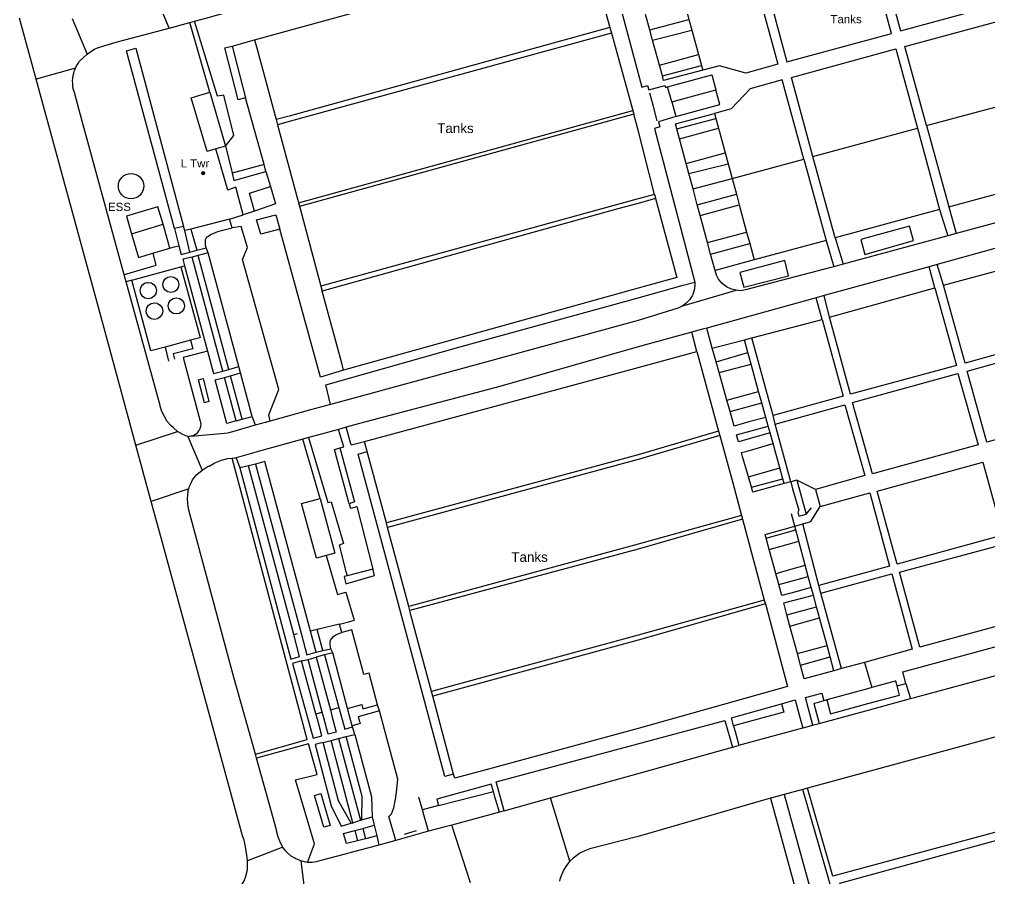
# Model space of a CAD drawing. Header units: millimetres. Extents: x 111502 to 977541, y 8702 to 1044108.
# Drawn here: x 974605.2 to 974782.4, y 476091.3 to 476248.2 of the extents above; entities that cross this region are included whole.
import ezdxf

# ---------------------------------------------------------------- set-up
doc = ezdxf.new("R2010")
doc.units = ezdxf.units.MM
doc.header["$LTSCALE"] = 0.25
doc.layers.add('X HVSS Site Background', color=8, linetype='Continuous')
doc.styles.add('OS Master Map$1$Standard', font='txt')

# ---------------------------------------------------------------- blocks, each defined once
blk = doc.blocks.new('OS Master Map$1$OSS9')
at = {"color": 8, "true_color": 0x707070, "const_width": 0.375, "flags": 128}
blk.add_lwpolyline([(0.188, 0), (0.181, 0.049), (0.162, 0.094), (0.133, 0.133), (0.094, 0.162), (0.049, 0.181), (0, 0.188), (-0.049, 0.181), (-0.094, 0.162), (-0.133, 0.133), (-0.162, 0.094), (-0.181, 0.049), (-0.188, 0), (-0.181, -0.049), (-0.162, -0.094), (-0.133, -0.133), (-0.094, -0.162), (-0.049, -0.181), (0, -0.188), (0.049, -0.181), (0.094, -0.162), (0.133, -0.133), (0.162, -0.094), (0.181, -0.049), (0.188, 0), (0.181, 0.049)], dxfattribs=at)
blk = doc.blocks.new('OS MAP')
at = {"layer": 'X HVSS Site Background', "flags": 128}
for points in [[(488544, 240802.05), (488547.95, 240787.5), (488547.95, 240787.5), (488567.05, 240792.7), (488567.05, 240792.7), (488563.1, 240807.2)], [(488429.9, 240785.9), (488490.8, 240802.6)], [(488490.8, 240802.6), (488494.85, 240788.1)], [(488493.67, 240803.45), (488500.68, 240777.25), (488500.68, 240777.25), (488501.72, 240777.53), (488501.72, 240777.53), (488501.94, 240776.72), (488501.94, 240776.72), (488504.89, 240777.51), (488504.89, 240777.51), (488504.98, 240777.19), (488504.98, 240777.19), (488505.4, 240777.3)], [(488523.25, 240796.4), (488527.2, 240781.85), (488527.2, 240781.85), (488546.3, 240787.05), (488546.3, 240787.05), (488542.35, 240801.6)], [(488521.6, 240795.95), (488525.55, 240781.4), (488525.55, 240781.4), (488519.7, 240779.8), (488519.7, 240779.8), (488514.9, 240781.15), (488514.9, 240781.15), (488511.81, 240780.33)], [(488414.31, 240788.03), (488412.35, 240792.7)], [(488508.52, 240792.42), (488509.29, 240789.6)], [(488418.97, 240789.3), (488421.95, 240790.1), (488421.95, 240790.1), (488422.75, 240790.3), (488422.75, 240790.3), (488424.81, 240790.85)], [(488502.13, 240787.71), (488501.37, 240790.48)], [(488390, 240778.71), (488386.96, 240789.82)], [(488396.6, 240789.75), (488399.35, 240783.25)], [(488414.31, 240788.03), (488418.07, 240789.05)], [(488418.07, 240789.05), (488418.97, 240789.3)], [(488421.73, 240776.3), (488418.07, 240789.05)], [(488424.61, 240766.48), (488426.12, 240768.38), (488426.12, 240768.38), (488424.3, 240775.76), (488424.3, 240775.76), (488423.14, 240775.57), (488423.14, 240775.57), (488418.97, 240789.3)], [(488502.13, 240787.71), (488509.29, 240789.6)], [(488509.29, 240789.6), (488509.83, 240787.62)], [(488552.7, 240770.2), (488548.75, 240784.65), (488548.75, 240784.65), (488567.85, 240789.8), (488567.85, 240789.8), (488571.8, 240775.35)], [(488405.09, 240785.54), (488408.52, 240786.47)], [(488408.52, 240786.47), (488414.31, 240788.03)], [(488494.85, 240788.1), (488436.25, 240771.95), (488436.25, 240771.95), (488433.85, 240771.3)], [(488495.15, 240787.1), (488436.5, 240771), (488436.5, 240771), (488434.1, 240770.35)], [(488494.85, 240788.1), (488495.15, 240787.1)], [(488495.15, 240787.1), (488499.05, 240772.95)], [(488502.66, 240785.79), (488502.13, 240787.71)], [(488502.66, 240785.79), (488509.83, 240787.62)], [(488509.83, 240787.62), (488511.03, 240783.18)], [(488399.35, 240783.25), (488400.2, 240783.85), (488400.2, 240783.85), (488400.7, 240784.15), (488400.7, 240784.15), (488401.25, 240784.4), (488401.25, 240784.4), (488402.35, 240784.8), (488402.35, 240784.8), (488405.09, 240785.54)], [(488428.25, 240775.25), (488426.95, 240774.9), (488426.95, 240774.9), (488424.5, 240784.4), (488424.5, 240784.4), (488425.8, 240784.7)], [(488425.8, 240784.7), (488429.9, 240785.9)], [(488425.8, 240784.7), (488428.25, 240775.25)], [(488429.9, 240785.9), (488430.4, 240784.15), (488430.4, 240784.15), (488433.85, 240771.3)], [(488503.89, 240781.27), (488502.66, 240785.79)], [(488397.2, 240780.7), (488397.4, 240781.1), (488397.4, 240781.1), (488397.7, 240781.55), (488397.7, 240781.55), (488397.95, 240781.95), (488397.95, 240781.95), (488398.65, 240782.65), (488398.65, 240782.65), (488399.35, 240783.25)], [(488415.3, 240751.4), (488406.55, 240783.85), (488406.55, 240783.85), (488408.25, 240784.35), (488408.25, 240784.35), (488416.95, 240751.8)], [(488503.89, 240781.27), (488511.03, 240783.18)], [(488511.03, 240783.18), (488511.57, 240781.2)], [(488531.95, 240764.55), (488528, 240779), (488528, 240779), (488547.1, 240784.2), (488547.1, 240784.2), (488551.05, 240769.75)], [(488504.44, 240779.27), (488503.89, 240781.27)], [(488504.44, 240779.27), (488511.57, 240781.2)], [(488511.57, 240781.2), (488511.81, 240780.33)], [(488397.2, 240780.7), (488390, 240778.71)], [(488406.1, 240742.98), (488397.85, 240773.05), (488397.85, 240773.05), (488397, 240776.25), (488397, 240776.25), (488396.8, 240776.95), (488396.8, 240776.95), (488396.7, 240777.45), (488396.7, 240777.45), (488396.7, 240777.9), (488396.7, 240777.9), (488396.65, 240778.4), (488396.65, 240778.4), (488396.7, 240778.85), (488396.7, 240778.85), (488396.75, 240779.35), (488396.75, 240779.35), (488396.9, 240779.8), (488396.9, 240779.8), (488397, 240780.25), (488397, 240780.25), (488397.2, 240780.7)], [(488511.81, 240780.33), (488504.67, 240778.43), (488504.67, 240778.43), (488504.44, 240779.27)], [(488505.4, 240777.3), (488513.45, 240779.5), (488513.45, 240779.5), (488514.21, 240776.75)], [(488408.24, 240711.87), (488402.45, 240733.2), (488402.45, 240733.2), (488390, 240778.71)], [(488530.3, 240764.1), (488526.35, 240778.55), (488526.35, 240778.55), (488520.5, 240776.95), (488520.5, 240776.95), (488517, 240773.25), (488517, 240773.25), (488513.95, 240772.44)], [(488422.82, 240765.96), (488421.24, 240765.49), (488421.24, 240765.49), (488418.36, 240775.31), (488418.36, 240775.31), (488421.73, 240776.3)], [(488421.73, 240776.3), (488424.61, 240766.48)], [(488502.1, 240776.2), (488502.7, 240774), (488502.7, 240774), (488502.95, 240772.95), (488502.95, 240772.95), (488503.4, 240771.1)], [(488506.16, 240774.55), (488505.4, 240777.3)], [(488506.16, 240774.55), (488514.21, 240776.75)], [(488506.9, 240771.85), (488514.95, 240774.05), (488514.95, 240774.05), (488514.21, 240776.75)], [(488431.65, 240763.1), (488428.25, 240775.25)], [(488506.16, 240774.55), (488506.9, 240771.85)], [(488552.7, 240770.2), (488571.8, 240775.35)], [(488437.95, 240756.1), (488499.05, 240772.95)], [(488499.25, 240772.3), (488438.15, 240755.45)], [(488499.05, 240772.95), (488499.25, 240772.3)], [(488503, 240757.65), (488500, 240769.35), (488500, 240769.35), (488499.25, 240772.3)], [(488507.07, 240769.61), (488506.82, 240770.54), (488506.82, 240770.54), (488513.95, 240772.44)], [(488513.95, 240772.44), (488514.2, 240771.51)], [(488433.85, 240771.3), (488434.1, 240770.35)], [(488506.9, 240771.85), (488503.7, 240770.91), (488503.7, 240770.91), (488503.97, 240769.99), (488503.97, 240769.99), (488503.01, 240769.7), (488503.01, 240769.7), (488510.35, 240741.61)], [(488507.07, 240769.61), (488514.2, 240771.51)], [(488514.2, 240771.51), (488514.68, 240769.73)], [(488434.1, 240770.35), (488437.8, 240756.6), (488437.8, 240756.6), (488437.95, 240756.1)], [(488507.56, 240767.8), (488507.07, 240769.61)], [(488507.56, 240767.8), (488514.68, 240769.73)], [(488514.68, 240769.73), (488515.9, 240765.26)], [(488531.95, 240764.55), (488551.05, 240769.75)], [(488551.05, 240769.75), (488555.1, 240754.9)], [(488552.7, 240770.2), (488556.75, 240755.35)], [(488508.77, 240763.32), (488507.56, 240767.8)], [(488424.61, 240766.48), (488422.82, 240765.96)], [(488427.86, 240753.91), (488426.52, 240758.98), (488426.52, 240758.98), (488425.63, 240758.67), (488425.63, 240758.67), (488425.04, 240758.45), (488425.04, 240758.45), (488422.82, 240765.96)], [(488424.61, 240766.48), (488425.65, 240762.36), (488425.65, 240762.36), (488425.85, 240761.55)], [(488508.77, 240763.32), (488515.9, 240765.26)], [(488515.9, 240765.26), (488515.9, 240765.23), (488515.9, 240765.23), (488516.45, 240763.2)], [(488517.17, 240760.56), (488530.3, 240764.1)], [(488530.3, 240764.1), (488534.35, 240749.25)], [(488536, 240749.7), (488531.95, 240764.55)], [(488431.65, 240763.1), (488425.85, 240761.55)], [(488425.85, 240761.55), (488426.15, 240760.2), (488426.15, 240760.2), (488432, 240761.85)], [(488432, 240761.85), (488431.65, 240763.1)], [(488432, 240761.85), (488432.81, 240759.12)], [(488509.28, 240761.45), (488508.77, 240763.32)], [(488509.28, 240761.45), (488516.45, 240763.2)], [(488516.45, 240763.2), (488517.17, 240760.56)], [(488405.65, 240757.57), (488405.42, 240757.86), (488405.42, 240757.86), (488405.21, 240758.27), (488405.21, 240758.27), (488405.07, 240758.7), (488405.07, 240758.7), (488405.03, 240759.15), (488405.03, 240759.15), (488405.07, 240759.61), (488405.07, 240759.61), (488405.21, 240760.04), (488405.21, 240760.04), (488405.42, 240760.44), (488405.42, 240760.44), (488405.71, 240760.8), (488405.71, 240760.8), (488406.06, 240761.08), (488406.06, 240761.08), (488406.46, 240761.3), (488406.46, 240761.3), (488406.9, 240761.43), (488406.9, 240761.43), (488407.35, 240761.48), (488407.35, 240761.48), (488407.8, 240761.43), (488407.8, 240761.43), (488408.24, 240761.3), (488408.24, 240761.3), (488408.64, 240761.08), (488408.64, 240761.08), (488408.99, 240760.8), (488408.99, 240760.8), (488409.28, 240760.44), (488409.28, 240760.44), (488409.5, 240760.04), (488409.5, 240760.04), (488409.63, 240759.61), (488409.63, 240759.61), (488409.67, 240759.15), (488409.67, 240759.15), (488409.64, 240758.79), (488409.64, 240758.79), (488409.63, 240758.7), (488409.63, 240758.7), (488409.5, 240758.27), (488409.5, 240758.27), (488409.28, 240757.86), (488409.28, 240757.86), (488408.99, 240757.51), (488408.99, 240757.51), (488408.64, 240757.22), (488408.64, 240757.22), (488408.24, 240757.01), (488408.24, 240757.01), (488407.8, 240756.88), (488407.8, 240756.88), (488407.35, 240756.83), (488407.35, 240756.83), (488406.9, 240756.88), (488406.9, 240756.88), (488406.46, 240757.01), (488406.46, 240757.01), (488406.06, 240757.22), (488406.06, 240757.22), (488405.71, 240757.51), (488405.71, 240757.51), (488405.65, 240757.57)], [(488510.04, 240758.64), (488509.28, 240761.45)], [(488510.04, 240758.64), (488517.17, 240760.56)], [(488517.17, 240760.56), (488517.95, 240757.7)], [(488556.75, 240755.35), (488575.85, 240760.55)], [(488429.92, 240754.61), (488428.99, 240757.87), (488428.99, 240757.87), (488432.81, 240759.12)], [(488432.81, 240759.12), (488433.76, 240755.91), (488433.76, 240755.91), (488429.92, 240754.61)], [(488510.82, 240755.77), (488510.04, 240758.64)], [(488503, 240757.65), (488500, 240756.85), (488500, 240756.85), (488442.05, 240740.9)], [(488503.2, 240756.9), (488500, 240756), (488500, 240756), (488496.3, 240755), (488496.3, 240755), (488442.3, 240740)], [(488503.2, 240756.9), (488507.1, 240742.5), (488507.1, 240742.5), (488500, 240740.5), (488500, 240740.5), (488446.2, 240725.55)], [(488503, 240757.65), (488503.15, 240757.05), (488503.15, 240757.05), (488503.2, 240756.9)], [(488510.82, 240755.77), (488517.95, 240757.7)], [(488517.95, 240757.7), (488518.48, 240755.74)], [(488413.2, 240752.2), (488412.25, 240755.35), (488412.25, 240755.35), (488406.5, 240753.65), (488406.5, 240753.65), (488407.45, 240750.45)], [(488429.92, 240754.61), (488427.86, 240753.91)], [(488437.95, 240756.1), (488438.15, 240755.45)], [(488438.15, 240755.45), (488438.3, 240754.8), (488438.3, 240754.8), (488442.05, 240740.9)], [(488511.35, 240753.81), (488510.82, 240755.77)], [(488511.35, 240753.81), (488518.48, 240755.74)], [(488518.48, 240755.74), (488519.83, 240750.75)], [(488555.1, 240754.9), (488536, 240749.7)], [(488555.1, 240754.9), (488556.57, 240750.1)], [(488556.75, 240755.35), (488558.12, 240750.52)], [(488577.28, 240755.71), (488558.12, 240750.52)], [(488425.35, 240753.15), (488418.25, 240751.3)], [(488425.35, 240753.15), (488427.86, 240753.91)], [(488425.8, 240751.55), (488425.35, 240753.15)], [(488434.51, 240751.33), (488431.05, 240750.36), (488431.05, 240750.36), (488430.28, 240753.02), (488430.28, 240753.02), (488433.8, 240753.9), (488433.8, 240753.9), (488434.51, 240751.33)], [(488512.69, 240748.86), (488511.35, 240753.81)], [(488407.45, 240750.45), (488413.2, 240752.2)], [(488414.45, 240747.85), (488413.2, 240752.2)], [(488416.95, 240751.8), (488415.3, 240751.4)], [(488415.3, 240751.4), (488416.1, 240748.28)], [(488417.15, 240751.05), (488416.95, 240751.8)], [(488418.25, 240751.3), (488417.15, 240751.05)], [(488418.1, 240747.1), (488417.15, 240751.05)], [(488418.25, 240751.3), (488419.35, 240747.45)], [(488421.05, 240747.9), (488420.95, 240748.3), (488420.95, 240748.3), (488420.95, 240749.4), (488420.95, 240749.4), (488421.05, 240749.65), (488421.05, 240749.65), (488421.25, 240749.9), (488421.25, 240749.9), (488421.5, 240750.05), (488421.5, 240750.05), (488421.9, 240750.3), (488421.9, 240750.3), (488422.35, 240750.5), (488422.35, 240750.5), (488423.2, 240750.85), (488423.2, 240750.85), (488424.1, 240751.1), (488424.1, 240751.1), (488425.8, 240751.55)], [(488432.75, 240716.25), (488432.5, 240717.4), (488432.5, 240717.4), (488434.35, 240722), (488434.35, 240722), (488427.7, 240745.75), (488427.7, 240745.75), (488428.65, 240747.95), (488428.65, 240747.95), (488427.45, 240751.8), (488427.45, 240751.8), (488425.8, 240751.55)], [(488446.2, 240725.55), (488441.97, 240724.25), (488441.97, 240724.25), (488434.51, 240751.33)], [(488540.7, 240749.4), (488541.45, 240746.7), (488541.45, 240746.7), (488550.35, 240749.2), (488550.35, 240749.2), (488549.6, 240751.85), (488549.6, 240751.85), (488540.7, 240749.4)], [(488407.45, 240750.45), (488408.7, 240746.15), (488408.7, 240746.15), (488411.36, 240746.94)], [(488512.69, 240748.86), (488519.83, 240750.75)], [(488519.83, 240750.75), (488520.39, 240748.7)], [(488534.35, 240749.25), (488521.2, 240745.7)], [(488534.35, 240749.25), (488535.77, 240744.45)], [(488536, 240749.7), (488537.45, 240744.91)], [(488556.57, 240750.1), (488537.45, 240744.91)], [(488574.64, 240750.38), (488554.66, 240744.87)], [(488558.12, 240750.52), (488556.57, 240750.1)], [(488411.36, 240746.94), (488414.45, 240747.85)], [(488414.45, 240747.85), (488415.21, 240748.05), (488415.21, 240748.05), (488416.1, 240748.28)], [(488416.1, 240748.28), (488416.5, 240746.7), (488416.5, 240746.7), (488418.1, 240747.1)], [(488418.1, 240747.1), (488419.35, 240747.45)], [(488419.35, 240747.45), (488421.05, 240747.9)], [(488421.45, 240746.95), (488421.05, 240747.9)], [(488513.26, 240746.75), (488512.69, 240748.86)], [(488513.26, 240746.75), (488520.39, 240748.7)], [(488520.39, 240748.7), (488521.2, 240745.7)], [(488411.36, 240746.94), (488411.91, 240744.66), (488411.91, 240744.66), (488406.1, 240742.98)], [(488418.5, 240746.2), (488416.8, 240745.8), (488416.8, 240745.8), (488417.13, 240744.58)], [(488419.6, 240746.5), (488418.5, 240746.2)], [(488424.1, 240725.4), (488418.5, 240746.2)], [(488421.45, 240746.95), (488419.6, 240746.5)], [(488425.2, 240725.7), (488419.6, 240746.5)], [(488427.04, 240726.21), (488421.45, 240746.95)], [(488514.07, 240743.77), (488513.26, 240746.75)], [(488521.2, 240745.7), (488514.07, 240743.77)], [(488575.75, 240746.45), (488579.7, 240732.35), (488579.7, 240732.35), (488559.75, 240726.85), (488559.75, 240726.85), (488555.8, 240741.05)], [(488555.8, 240741.05), (488575.75, 240746.45)], [(488407.49, 240741.98), (488416.21, 240744.34), (488416.21, 240744.34), (488416.46, 240744.41)], [(488416.46, 240744.41), (488417.13, 240744.58)], [(488416.46, 240744.41), (488419.96, 240731.49), (488419.96, 240731.49), (488419.69, 240731.41), (488419.69, 240731.41), (488418.21, 240731.01)], [(488417.13, 240744.58), (488421.31, 240729)], [(488535.77, 240744.45), (488535.2, 240744.3), (488535.2, 240744.3), (488519.65, 240740.2), (488519.65, 240740.2), (488518.75, 240740.05), (488518.75, 240740.05), (488517.9, 240740.15)], [(488518.6, 240743.4), (488519.3, 240740.7), (488519.3, 240740.7), (488527.5, 240742.8), (488527.5, 240742.8), (488526.8, 240745.55), (488526.8, 240745.55), (488518.6, 240743.4)], [(488553.16, 240744.45), (488533.99, 240739.16)], [(488537.45, 240744.91), (488535.77, 240744.45)], [(488554.66, 240744.87), (488553.16, 240744.45)], [(488554.25, 240740.6), (488553.16, 240744.45)], [(488555.8, 240741.05), (488554.66, 240744.87)], [(488406.45, 240741.7), (488406.1, 240742.98)], [(488415.43, 240739.96), (488415.19, 240739.84), (488415.19, 240739.84), (488414.63, 240739.73), (488414.63, 240739.73), (488414.07, 240739.84), (488414.07, 240739.84), (488413.59, 240740.16), (488413.59, 240740.16), (488413.28, 240740.63), (488413.28, 240740.63), (488413.16, 240741.2), (488413.16, 240741.2), (488413.28, 240741.76), (488413.28, 240741.76), (488413.45, 240742.07), (488413.45, 240742.07), (488413.59, 240742.23), (488413.59, 240742.23), (488414.07, 240742.55), (488414.07, 240742.55), (488414.63, 240742.66), (488414.63, 240742.66), (488415.19, 240742.55), (488415.19, 240742.55), (488415.66, 240742.24), (488415.66, 240742.24), (488415.67, 240742.23), (488415.67, 240742.23), (488415.99, 240741.76), (488415.99, 240741.76), (488416.1, 240741.2), (488416.1, 240741.2), (488415.99, 240740.63), (488415.99, 240740.63), (488415.67, 240740.16), (488415.67, 240740.16), (488415.43, 240739.96)], [(488517.9, 240740.15), (488517.05, 240740.35), (488517.05, 240740.35), (488516.25, 240740.7), (488516.25, 240740.7), (488515.95, 240740.9), (488515.95, 240740.9), (488515.3, 240741.45), (488515.3, 240741.45), (488514.7, 240742.15), (488514.7, 240742.15), (488514.3, 240742.9), (488514.3, 240742.9), (488514.07, 240743.77)], [(488407.49, 240741.98), (488406.45, 240741.7)], [(488415.85, 240714.35), (488415.1, 240715), (488415.1, 240715), (488414.65, 240715.45), (488414.65, 240715.45), (488413.95, 240716.2), (488413.95, 240716.2), (488413.45, 240717.1), (488413.45, 240717.1), (488413, 240718), (488413, 240718), (488412.7, 240719), (488412.7, 240719), (488412.65, 240719.1), (488412.65, 240719.1), (488406.45, 240741.7)], [(488413.57, 240729.76), (488410.99, 240729.06), (488410.99, 240729.06), (488407.49, 240741.98)], [(488409.45, 240739.04), (488409.44, 240739.05), (488409.44, 240739.05), (488409.12, 240739.52), (488409.12, 240739.52), (488409.01, 240740.09), (488409.01, 240740.09), (488409.12, 240740.67), (488409.12, 240740.67), (488409.45, 240741.15), (488409.45, 240741.15), (488409.93, 240741.48), (488409.93, 240741.48), (488410.37, 240741.58), (488410.37, 240741.58), (488410.51, 240741.59), (488410.51, 240741.59), (488411.08, 240741.48), (488411.08, 240741.48), (488411.57, 240741.15), (488411.57, 240741.15), (488411.89, 240740.67), (488411.89, 240740.67), (488412.01, 240740.09), (488412.01, 240740.09), (488411.91, 240739.58), (488411.91, 240739.58), (488411.89, 240739.52), (488411.89, 240739.52), (488411.57, 240739.04), (488411.57, 240739.04), (488411.08, 240738.71), (488411.08, 240738.71), (488410.51, 240738.6), (488410.51, 240738.6), (488409.93, 240738.71), (488409.93, 240738.71), (488409.45, 240739.03), (488409.45, 240739.03), (488409.45, 240739.04)], [(488442.05, 240740.9), (488442.3, 240740)], [(488443.8, 240719.3), (488442.95, 240722.9), (488442.95, 240722.9), (488467.65, 240729.85), (488467.65, 240729.85), (488500, 240738.75), (488500, 240738.75), (488508.25, 240741.1), (488508.25, 240741.1), (488510.35, 240741.61)], [(488510.35, 240741.61), (488510.35, 240741), (488510.35, 240741), (488510.25, 240740.15), (488510.25, 240740.15), (488510, 240739.35), (488510, 240739.35), (488509.85, 240739.15), (488509.85, 240739.15), (488509.4, 240738.4), (488509.4, 240738.4), (488509.1, 240738.1), (488509.1, 240738.1), (488508.8, 240737.8), (488508.8, 240737.8), (488508.15, 240737.3)], [(488554.25, 240740.6), (488558.15, 240726.4), (488558.15, 240726.4), (488538.8, 240721.15), (488538.8, 240721.15), (488535, 240735.25)], [(488535, 240735.25), (488554.25, 240740.6)], [(488414.8, 240736.07), (488414.58, 240736.25), (488414.58, 240736.25), (488414.26, 240736.73), (488414.26, 240736.73), (488414.14, 240737.3), (488414.14, 240737.3), (488414.26, 240737.87), (488414.26, 240737.87), (488414.58, 240738.35), (488414.58, 240738.35), (488415.03, 240738.66), (488415.03, 240738.66), (488415.06, 240738.67), (488415.06, 240738.67), (488415.63, 240738.79), (488415.63, 240738.79), (488416.2, 240738.67), (488416.2, 240738.67), (488416.68, 240738.35), (488416.68, 240738.35), (488417, 240737.87), (488417, 240737.87), (488417, 240737.87), (488417, 240737.87), (488417.11, 240737.3), (488417.11, 240737.3), (488417, 240736.73), (488417, 240736.73), (488416.68, 240736.25), (488416.68, 240736.25), (488416.2, 240735.93), (488416.2, 240735.93), (488415.63, 240735.81), (488415.63, 240735.81), (488415.06, 240735.93), (488415.06, 240735.93), (488414.8, 240736.07)], [(488446.2, 240725.55), (488445.85, 240726.85), (488445.85, 240726.85), (488442.3, 240740)], [(488508.15, 240737.3), (488517.9, 240740.15)], [(488532.55, 240738.77), (488512.53, 240733.24)], [(488533.99, 240739.16), (488532.55, 240738.77)], [(488533.65, 240734.8), (488532.55, 240738.77)], [(488535, 240735.25), (488533.99, 240739.16)], [(488412.31, 240734.99), (488412.21, 240734.95), (488412.21, 240734.95), (488411.63, 240734.83), (488411.63, 240734.83), (488411.05, 240734.95), (488411.05, 240734.95), (488410.56, 240735.27), (488410.56, 240735.27), (488410.23, 240735.76), (488410.23, 240735.76), (488410.12, 240736.22), (488410.12, 240736.22), (488410.12, 240736.34), (488410.12, 240736.34), (488410.23, 240736.92), (488410.23, 240736.92), (488410.56, 240737.41), (488410.56, 240737.41), (488411.05, 240737.73), (488411.05, 240737.73), (488411.63, 240737.85), (488411.63, 240737.85), (488412.13, 240737.76), (488412.13, 240737.76), (488412.21, 240737.73), (488412.21, 240737.73), (488412.69, 240737.41), (488412.69, 240737.41), (488413.02, 240736.92), (488413.02, 240736.92), (488413.14, 240736.34), (488413.14, 240736.34), (488413.02, 240735.76), (488413.02, 240735.76), (488412.69, 240735.27), (488412.69, 240735.27), (488412.31, 240734.99)], [(488508.15, 240737.3), (488507.35, 240736.9), (488507.35, 240736.9), (488507.05, 240736.8), (488507.05, 240736.8), (488500, 240734.6), (488500, 240734.6), (488447.65, 240720.35), (488447.65, 240720.35), (488443.8, 240719.3)], [(488512.53, 240733.24), (488512, 240733.1), (488512, 240733.1), (488510.45, 240732.65), (488510.45, 240732.65), (488509.8, 240732.47)], [(488513.55, 240729.55), (488512.53, 240733.24)], [(488520.8, 240731.45), (488533.65, 240734.8)], [(488533.65, 240734.8), (488537.5, 240720.8), (488537.5, 240720.8), (488524.65, 240717.3)], [(488509.8, 240732.47), (488500, 240729.8), (488500, 240729.8), (488474.75, 240722.6), (488474.75, 240722.6), (488449.1, 240715.8), (488449.1, 240715.8), (488446.64, 240715.12)], [(488510.75, 240728.95), (488509.8, 240732.47)], [(488519.42, 240731.09), (488520.8, 240731.45)], [(488524.65, 240717.3), (488520.8, 240731.45)], [(488418.21, 240731.01), (488413.57, 240729.76)], [(488413.57, 240729.76), (488414.17, 240727.19)], [(488418.21, 240731.01), (488418.67, 240729.46), (488418.67, 240729.46), (488415.06, 240728.51), (488415.06, 240728.51), (488415.29, 240727.58)], [(488513.55, 240729.55), (488519.42, 240731.09)], [(488520.06, 240728.76), (488519.42, 240731.09)], [(488583.6, 240717.85), (488563.75, 240712.4), (488563.75, 240712.4), (488560.1, 240725.4), (488560.1, 240725.4), (488580, 240730.9), (488580, 240730.9), (488583.6, 240717.85)], [(488421.31, 240729), (488420.4, 240728.77), (488420.4, 240728.77), (488416.85, 240727.85), (488416.85, 240727.85), (488420, 240716.25), (488420, 240716.25), (488420.05, 240716), (488420.05, 240716), (488420.1, 240715.7), (488420.1, 240715.7), (488420.05, 240715.45), (488420.05, 240715.45), (488420.05, 240715.2), (488420.05, 240715.2), (488419.95, 240714.9), (488419.95, 240714.9), (488419.85, 240714.65), (488419.85, 240714.65), (488419.7, 240714.45), (488419.7, 240714.45), (488419.5, 240714.15), (488419.5, 240714.15), (488419.3, 240713.95), (488419.3, 240713.95), (488419.1, 240713.8), (488419.1, 240713.8), (488418.85, 240713.65), (488418.85, 240713.65), (488418.6, 240713.55), (488418.6, 240713.55), (488418.35, 240713.5)], [(488421.31, 240729), (488422.4, 240724.93), (488422.4, 240724.93), (488424.1, 240725.4)], [(488450, 240712.5), (488500, 240726.05), (488500, 240726.05), (488510.75, 240728.95)], [(488510.75, 240728.95), (488514.7, 240714.4)], [(488514.24, 240727.08), (488513.55, 240729.55)], [(488514.24, 240727.08), (488520.06, 240728.76)], [(488520.64, 240726.67), (488520.06, 240728.76)], [(488425.2, 240725.7), (488427.04, 240726.21)], [(488427.35, 240725.05), (488427.04, 240726.21)], [(488514.8, 240725.1), (488514.24, 240727.08)], [(488514.8, 240725.1), (488520.64, 240726.67)], [(488522.03, 240721.64), (488520.64, 240726.67)], [(488424.1, 240725.4), (488425.2, 240725.7)], [(488424.41, 240724.24), (488425.51, 240724.54)], [(488425.51, 240724.54), (488427.35, 240725.05)], [(488427.65, 240716.6), (488425.51, 240724.54)], [(488429.5, 240717.1), (488427.35, 240725.05)], [(488516.22, 240720.08), (488514.8, 240725.1)], [(488562.15, 240711.95), (488542.8, 240706.6), (488542.8, 240706.6), (488539.2, 240719.65), (488539.2, 240719.65), (488558.45, 240724.95), (488558.45, 240724.95), (488562.15, 240711.95)], [(488420.76, 240719.61), (488419.7, 240723.81), (488419.7, 240723.81), (488420.52, 240724.02), (488420.52, 240724.02), (488421.58, 240719.82), (488421.58, 240719.82), (488420.76, 240719.61)], [(488426.55, 240716.3), (488424.85, 240715.8), (488424.85, 240715.8), (488422.71, 240723.77), (488422.71, 240723.77), (488424.41, 240724.24)], [(488426.55, 240716.3), (488424.41, 240724.24)], [(488516.22, 240720.08), (488522.03, 240721.64)], [(488522.6, 240719.61), (488522.03, 240721.64)], [(488443.8, 240719.3), (488440.15, 240718.3), (488440.15, 240718.3), (488432.75, 240716.25)], [(488516.8, 240718.03), (488516.22, 240720.08)], [(488516.8, 240718.03), (488522.6, 240719.61)], [(488523.34, 240716.94), (488522.6, 240719.61)], [(488525.05, 240715.7), (488537.8, 240719.25), (488537.8, 240719.25), (488541.4, 240706.3), (488541.4, 240706.3), (488532.4, 240703.75)], [(488523.34, 240716.94), (488520.25, 240716.1), (488520.25, 240716.1), (488517.55, 240715.35), (488517.55, 240715.35), (488516.8, 240718.03)], [(488525.05, 240715.7), (488524.65, 240717.3)], [(488430.05, 240715.5), (488425.45, 240714.2), (488425.45, 240714.2), (488425.1, 240714.1)], [(488426.55, 240716.3), (488427.65, 240716.6)], [(488427.65, 240716.6), (488429.5, 240717.1)], [(488429.5, 240717.1), (488430.05, 240715.5)], [(488432.75, 240716.25), (488430.05, 240715.5)], [(488523.78, 240715.35), (488523.34, 240716.94)], [(488527.9, 240705.15), (488525.05, 240715.7)], [(488408.24, 240711.87), (488415.85, 240714.35)], [(488417.7, 240713.45), (488416.8, 240713.8), (488416.8, 240713.8), (488415.85, 240714.35)], [(488418.35, 240713.5), (488425.1, 240714.1)], [(488445.27, 240714.75), (488443.65, 240714.3), (488443.65, 240714.3), (488442.8, 240714.05), (488442.8, 240714.05), (488439.8, 240713.23)], [(488446.64, 240715.12), (488445.27, 240714.75)], [(488446.23, 240711.58), (488445.27, 240714.75)], [(488447.57, 240711.9), (488446.64, 240715.12)], [(488514.7, 240714.4), (488500, 240710.1), (488500, 240710.1), (488454, 240697.7)], [(488514.7, 240714.4), (488514.95, 240713.6)], [(488524.12, 240714.1), (488518.35, 240712.46), (488518.35, 240712.46), (488518, 240713.75), (488518, 240713.75), (488520.65, 240714.5), (488520.65, 240714.5), (488523.78, 240715.35)], [(488524.12, 240714.1), (488523.78, 240715.35)], [(488524.66, 240712.17), (488524.12, 240714.1)], [(488418.35, 240713.5), (488418.05, 240713.45), (488418.05, 240713.45), (488417.7, 240713.45)], [(488417.7, 240713.45), (488420.35, 240707.3)], [(488438.77, 240712.95), (488431.25, 240710.9), (488431.25, 240710.9), (488426.55, 240709.55)], [(488439.8, 240713.23), (488438.77, 240712.95)], [(488441.88, 240702.13), (488438.77, 240712.95)], [(488439.8, 240713.23), (488443.32, 240701.41), (488443.32, 240701.41), (488443.93, 240701.5), (488443.93, 240701.5), (488446.19, 240693.91), (488446.19, 240693.91), (488445.37, 240693.57), (488445.37, 240693.57), (488446.61, 240688.77), (488446.61, 240688.77), (488446.82, 240687.98)], [(488447.57, 240711.9), (488450, 240712.5)], [(488450.5, 240710.7), (488450, 240712.5)], [(488514.95, 240713.6), (488500, 240709.25), (488500, 240709.25), (488454.2, 240696.85)], [(488514.95, 240713.6), (488517.3, 240705), (488517.3, 240705), (488518.9, 240699)], [(488520.15, 240706.1), (488519.1, 240709.8), (488519.1, 240709.8), (488518.9, 240710.49), (488518.9, 240710.49), (488519.93, 240710.79), (488519.93, 240710.79), (488524.66, 240712.17)], [(488525.9, 240707.72), (488524.66, 240712.17)], [(488411.04, 240701.57), (488408.24, 240711.87)], [(488447.2, 240701.15), (488444.55, 240711.05), (488444.55, 240711.05), (488445.5, 240711.4)], [(488445.5, 240711.4), (488446.23, 240711.58)], [(488445.5, 240711.4), (488448.2, 240701.5), (488448.2, 240701.5), (488447.2, 240701.15)], [(488466.3, 240651.8), (488464.7, 240651.35), (488464.7, 240651.35), (488448.85, 240710.2), (488448.85, 240710.2), (488450.5, 240710.7)], [(488454, 240697.7), (488450.5, 240710.7)], [(488420.35, 240707.3), (488421.45, 240708), (488421.45, 240708), (488421.6, 240708.05), (488421.6, 240708.05), (488422.65, 240708.65), (488422.65, 240708.65), (488423.85, 240709.1), (488423.85, 240709.1), (488425.05, 240709.4), (488425.05, 240709.4), (488425.85, 240709.5)], [(488425.85, 240709.5), (488426.25, 240709.55), (488426.25, 240709.55), (488426.55, 240709.55)], [(488430.1, 240655.45), (488439.55, 240658.1), (488439.55, 240658.1), (488425.85, 240709.5)], [(488426.55, 240709.55), (488427.2, 240707.7)], [(488430.1, 240708.4), (488428.8, 240708.1)], [(488440.15, 240677.9), (488431.8, 240708.85), (488431.8, 240708.85), (488430.1, 240708.4)], [(488430.1, 240708.4), (488438.5, 240677.3), (488438.5, 240677.3), (488439.5, 240673.6), (488439.5, 240673.6), (488441.2, 240674.05)], [(488566.65, 240695.4), (488547.35, 240690.15), (488547.35, 240690.15), (488543.7, 240703.45), (488543.7, 240703.45), (488563, 240708.75), (488563, 240708.75), (488566.65, 240695.4)], [(488417.9, 240703.86), (488418.05, 240704.4), (488418.05, 240704.4), (488418.45, 240705.2), (488418.45, 240705.2), (488418.6, 240705.55), (488418.6, 240705.55), (488419.4, 240706.5), (488419.4, 240706.5), (488420.35, 240707.3)], [(488428.8, 240708.1), (488427.2, 240707.7)], [(488427.2, 240707.7), (488436.55, 240672.8), (488436.55, 240672.8), (488438.15, 240673.3), (488438.15, 240673.3), (488437.15, 240677.05), (488437.15, 240677.05), (488437.08, 240677.31)], [(488437.08, 240677.31), (488428.8, 240708.1)], [(488520.15, 240706.1), (488525.9, 240707.72)], [(488526.45, 240705.71), (488525.9, 240707.72)], [(488520.7, 240704.19), (488520.15, 240706.1)], [(488520.7, 240704.19), (488526.45, 240705.71)], [(488526.7, 240704.83), (488520.95, 240703.3), (488520.95, 240703.3), (488520.7, 240704.19)], [(488526.7, 240704.83), (488526.45, 240705.71)], [(488527.9, 240705.15), (488526.7, 240704.83)], [(488529, 240705.45), (488527.9, 240705.15)], [(488527.9, 240705.15), (488528.24, 240703.9), (488528.24, 240703.9), (488529.35, 240700), (488529.35, 240700), (488529.17, 240699.61), (488529.17, 240699.61), (488529.37, 240698.88), (488529.37, 240698.88), (488530.72, 240699.28)], [(488532.4, 240703.75), (488529, 240705.45)], [(488529, 240705.45), (488530.72, 240699.28)], [(488417.9, 240703.86), (488411.04, 240701.57)], [(488430.1, 240655.45), (488426.1, 240669.7), (488426.1, 240669.7), (488417.85, 240700.25), (488417.85, 240700.25), (488417.7, 240701.2), (488417.7, 240701.2), (488417.65, 240702.2), (488417.65, 240702.2), (488417.7, 240702.65), (488417.7, 240702.65), (488417.8, 240703.5), (488417.8, 240703.5), (488417.9, 240703.86)], [(488532.4, 240703.75), (488533.25, 240700.65)], [(488533.25, 240700.65), (488542.35, 240703.15), (488542.35, 240703.15), (488545.95, 240689.75), (488545.95, 240689.75), (488533, 240686.25)], [(488428.61, 240635.96), (488428.55, 240636.6), (488428.55, 240636.6), (488428.3, 240638.2), (488428.3, 240638.2), (488428, 240639.75), (488428, 240639.75), (488427.7, 240640.55), (488427.7, 240640.55), (488423.45, 240656.15), (488423.45, 240656.15), (488413.2, 240693.6), (488413.2, 240693.6), (488411.04, 240701.57)], [(488443, 240691.71), (488441.22, 240691.23), (488441.22, 240691.23), (488438.52, 240701.22), (488438.52, 240701.22), (488441.88, 240702.13)], [(488441.88, 240702.13), (488444.58, 240692.14), (488444.58, 240692.14), (488443, 240691.71)], [(488447.2, 240701.15), (488447.4, 240700.54), (488447.4, 240700.54), (488447.47, 240700.34), (488447.47, 240700.34), (488447.81, 240700.44), (488447.81, 240700.44), (488448.61, 240700.65), (488448.61, 240700.65), (488451.55, 240689.2)], [(488530.1, 240697.5), (488531.55, 240697.9), (488531.55, 240697.9), (488533.25, 240700.65)], [(488530.72, 240699.28), (488531.66, 240700.43)], [(488518.9, 240699), (488500, 240693.8), (488500, 240693.8), (488458.1, 240682.4)], [(488519.1, 240698.35), (488500, 240692.9), (488500, 240692.9), (488458.3, 240681.7)], [(488518.9, 240699), (488519.1, 240698.35)], [(488519.1, 240698.35), (488523.05, 240683.55)], [(488528.61, 240697.08), (488528, 240699.3)], [(488454.2, 240696.85), (488454, 240697.7)], [(488458.1, 240682.4), (488457.85, 240683.3), (488457.85, 240683.3), (488454.2, 240696.85)], [(488523.38, 240694.89), (488523.2, 240695.55), (488523.2, 240695.55), (488528.61, 240697.08)], [(488523.38, 240694.89), (488528.8, 240696.38)], [(488528.61, 240697.08), (488530.1, 240697.5)], [(488528.8, 240696.38), (488528.61, 240697.08)], [(488529.35, 240694.34), (488528.8, 240696.38)], [(488533, 240686.25), (488530.1, 240697.5)], [(488523.95, 240692.83), (488523.38, 240694.89)], [(488523.95, 240692.83), (488529.35, 240694.34)], [(488530.55, 240689.93), (488529.35, 240694.34)], [(488525.17, 240688.39), (488525.1, 240688.65), (488525.1, 240688.65), (488523.95, 240692.83)], [(488570.8, 240680.2), (488551.5, 240674.95), (488551.5, 240674.95), (488547.75, 240688.7), (488547.75, 240688.7), (488567.1, 240693.85), (488567.1, 240693.85), (488570.8, 240680.2)], [(488443, 240691.71), (488445.05, 240684.59), (488445.05, 240684.59), (488445.92, 240684.84), (488445.92, 240684.84), (488446.6, 240685.04), (488446.6, 240685.04), (488448.15, 240679.92)], [(488446.82, 240687.98), (488446.3, 240687.85), (488446.3, 240687.85), (488446.6, 240686.55), (488446.6, 240686.55), (488451.85, 240688.05), (488451.85, 240688.05), (488451.55, 240689.2)], [(488451.55, 240689.2), (488446.82, 240687.98)], [(488525.17, 240688.39), (488526.03, 240688.64), (488526.03, 240688.64), (488530.55, 240689.93)], [(488531.1, 240687.89), (488530.55, 240689.93)], [(488525.73, 240686.4), (488525.65, 240686.7), (488525.65, 240686.7), (488525.17, 240688.39)], [(488525.73, 240686.4), (488531.1, 240687.89)], [(488531.65, 240685.88), (488531.1, 240687.89)], [(488533.4, 240684.85), (488546.35, 240688.35), (488546.35, 240688.35), (488550.05, 240674.6), (488550.05, 240674.6), (488541.34, 240672.2)], [(488531.65, 240685.88), (488528.85, 240685.1), (488528.85, 240685.1), (488526.25, 240684.4), (488526.25, 240684.4), (488525.73, 240686.4)], [(488532.03, 240684.49), (488531.65, 240685.88)], [(488533.4, 240684.85), (488533, 240686.25)], [(488548.95, 240668.35), (488548.37, 240670.48), (488548.37, 240670.48), (488605.85, 240686.05), (488605.85, 240686.05), (488605.99, 240685.58), (488605.99, 240685.58), (488606.21, 240684.99), (488606.21, 240684.99), (488606.28, 240684.79), (488606.28, 240684.79), (488606.31, 240684.79), (488606.31, 240684.79), (488607.55, 240685.1)], [(488527.2, 240680.85), (488526.6, 240683.05), (488526.6, 240683.05), (488532.03, 240684.49)], [(488532.6, 240682.37), (488532.03, 240684.49)], [(488537.15, 240671.05), (488533.4, 240684.85)], [(488458.3, 240681.7), (488458.1, 240682.4)], [(488523.05, 240683.55), (488500, 240677.15), (488500, 240677.15), (488462.25, 240666.9)], [(488523.25, 240682.9), (488500, 240676.25), (488500, 240676.25), (488462.5, 240666)], [(488523.25, 240682.9), (488527.1, 240668.45), (488527.1, 240668.45), (488527.3, 240667.8), (488527.3, 240667.8), (488500, 240660.15), (488500, 240660.15), (488473.35, 240652.9), (488473.35, 240652.9), (488466.5, 240651.05), (488466.5, 240651.05), (488466.3, 240651.8)], [(488523.05, 240683.55), (488523.25, 240682.9)], [(488527.2, 240680.85), (488532.6, 240682.37)], [(488533.16, 240680.32), (488532.6, 240682.37)], [(488549.79, 240665.61), (488550.5, 240665.8), (488550.5, 240665.8), (488566.3, 240670.05), (488566.3, 240670.05), (488581.35, 240674.2), (488581.35, 240674.2), (488596.15, 240678.2), (488596.15, 240678.2), (488607.3, 240681.25), (488607.3, 240681.25), (488608.3, 240681.55), (488608.3, 240681.55), (488612.63, 240682.74)], [(488462.25, 240666.9), (488458.55, 240680.65), (488458.55, 240680.65), (488458.3, 240681.7)], [(488527.75, 240678.8), (488527.2, 240680.85)], [(488527.75, 240678.8), (488533.16, 240680.32)], [(488534.53, 240675.29), (488533.16, 240680.32)], [(488445.45, 240679.2), (488441.39, 240678.2)], [(488445.45, 240679.2), (488447.3, 240679.69), (488447.3, 240679.69), (488448.15, 240679.92)], [(488445.85, 240677.65), (488445.45, 240679.2)], [(488529.11, 240673.79), (488527.75, 240678.8)], [(488437.08, 240677.31), (488437.77, 240677.5)], [(488441.39, 240678.2), (488440.15, 240677.9)], [(488441.2, 240674.05), (488440.15, 240677.9)], [(488442.42, 240674.35), (488441.39, 240678.2)], [(488443.85, 240674.7), (488443.75, 240675.4), (488443.75, 240675.4), (488443.75, 240675.85), (488443.75, 240675.85), (488443.8, 240676.25), (488443.8, 240676.25), (488443.95, 240676.5), (488443.95, 240676.5), (488444.35, 240676.95), (488444.35, 240676.95), (488444.8, 240677.25), (488444.8, 240677.25), (488445.3, 240677.5), (488445.3, 240677.5), (488445.85, 240677.65)], [(488452.41, 240664.44), (488450.85, 240670.2), (488450.85, 240670.2), (488449.9, 240670), (488449.9, 240670), (488447.72, 240678.15), (488447.72, 240678.15), (488445.85, 240677.65)], [(488442.42, 240674.35), (488443.85, 240674.7)], [(488444.2, 240673.95), (488443.85, 240674.7)], [(488529.11, 240673.79), (488534.53, 240675.29)], [(488535.09, 240673.2), (488534.53, 240675.29)], [(488439.7, 240672.75), (488441.2, 240673.15)], [(488441.2, 240674.05), (488442.42, 240674.35)], [(488442.7, 240673.55), (488441.2, 240673.15)], [(488441.2, 240673.15), (488443.77, 240663.51)], [(488444.2, 240673.95), (488442.7, 240673.55)], [(488442.7, 240673.55), (488445.31, 240663.93)], [(488446.9, 240663.8), (488444.2, 240673.95)], [(488529.68, 240671.68), (488529.11, 240673.79)], [(488529.68, 240671.68), (488535.09, 240673.2)], [(488535.78, 240670.68), (488535.09, 240673.2)], [(488438.5, 240672.45), (488436.85, 240672), (488436.85, 240672), (488440.6, 240658.35), (488440.6, 240658.35), (488442.2, 240658.8), (488442.2, 240658.8), (488441.4, 240661.8), (488441.4, 240661.8), (488441.13, 240662.78)], [(488438.5, 240672.45), (488439.7, 240672.75)], [(488441.13, 240662.78), (488438.5, 240672.45)], [(488442.28, 240663.09), (488439.7, 240672.75)], [(488535.78, 240670.68), (488530.35, 240669.2), (488530.35, 240669.2), (488529.68, 240671.68)], [(488616.3, 240671.35), (488615.4, 240671.55), (488615.4, 240671.55), (488614.4, 240671.6), (488614.4, 240671.6), (488613.3, 240671.6), (488613.3, 240671.6), (488612.15, 240671.4), (488612.15, 240671.4), (488611.1, 240671.1), (488611.1, 240671.1), (488555.4, 240655.85), (488555.4, 240655.85), (488530.96, 240649.22)], [(488541.34, 240672.2), (488537.15, 240671.05)], [(488541.34, 240672.2), (488542.69, 240667.59)], [(488537.15, 240671.05), (488535.78, 240670.68)], [(488534.48, 240665.35), (488535.18, 240662.8), (488535.18, 240662.8), (488541.98, 240664.66), (488541.98, 240664.66), (488547.79, 240666.24), (488547.79, 240666.24), (488547.33, 240667.9)], [(488547.33, 240667.9), (488547.09, 240668.79), (488547.09, 240668.79), (488546.99, 240668.77), (488546.99, 240668.77), (488542.69, 240667.59)], [(488547.33, 240667.9), (488548.95, 240668.35)], [(488548.95, 240668.35), (488549.4, 240666.75)], [(488462.5, 240666), (488462.25, 240666.9)], [(488466.3, 240651.8), (488462.5, 240666)], [(488531.94, 240660.76), (488530.59, 240665.77), (488530.59, 240665.77), (488533.58, 240666.58), (488533.58, 240666.58), (488533.95, 240665.2)], [(488542.69, 240667.59), (488542.34, 240667.5), (488542.34, 240667.5), (488541.26, 240667.2), (488541.26, 240667.2), (488534.48, 240665.35)], [(488549.4, 240666.75), (488549.79, 240665.61)], [(488446.9, 240663.8), (488449.52, 240664.51), (488449.52, 240664.51), (488449.73, 240663.71), (488449.73, 240663.71), (488452.41, 240664.44)], [(488452.72, 240663.33), (488452.41, 240664.44)], [(488517.45, 240660.6), (488517.05, 240662.1), (488517.05, 240662.1), (488526.2, 240664.65)], [(488526.2, 240664.65), (488526.6, 240663.1), (488526.6, 240663.1), (488517.45, 240660.6)], [(488526.2, 240664.65), (488528.7, 240665.33), (488528.7, 240665.33), (488529.5, 240662.39), (488529.5, 240662.39), (488530.09, 240660.23)], [(488532.25, 240664.7), (488532.1, 240664.68), (488532.1, 240664.68), (488533.08, 240661.06)], [(488533.95, 240665.2), (488532.25, 240664.7)], [(488533.08, 240661.06), (488542.3, 240663.55), (488542.3, 240663.55), (488549.79, 240665.61)], [(488534.48, 240665.35), (488533.95, 240665.2)], [(488441.13, 240662.78), (488442.28, 240663.09)], [(488443.77, 240663.51), (488444.05, 240662.45), (488444.05, 240662.45), (488444.84, 240659.47), (488444.84, 240659.47), (488443.38, 240659.11), (488443.38, 240659.11), (488442.55, 240662.1), (488442.55, 240662.1), (488442.28, 240663.09)], [(488443.77, 240663.51), (488445.31, 240663.93)], [(488445.31, 240663.93), (488445.6, 240662.85), (488445.6, 240662.85), (488446.4, 240660), (488446.4, 240660), (488447.8, 240660.4)], [(488447.74, 240660.64), (488446.9, 240663.8)], [(488452.72, 240663.33), (488448.87, 240662.28), (488448.87, 240662.28), (488449.21, 240661.04), (488449.21, 240661.04), (488447.74, 240660.64)], [(488455.71, 240639.7), (488454.45, 240644.07), (488454.45, 240644.07), (488454.97, 240644.56), (488454.97, 240644.56), (488455.39, 240645.61), (488455.39, 240645.61), (488455.67, 240647.25), (488455.67, 240647.25), (488455.83, 240648.47), (488455.83, 240648.47), (488456.09, 240650.9), (488456.09, 240650.9), (488452.72, 240663.33)], [(488447.8, 240660.4), (488447.74, 240660.64)], [(488475.5, 240645.1), (488474.04, 240650.41), (488474.04, 240650.41), (488515.84, 240661.61), (488515.84, 240661.61), (488517.25, 240656.7)], [(488517.45, 240660.6), (488517.84, 240659.13), (488517.84, 240659.13), (488518.39, 240657.06)], [(488530.09, 240660.23), (488530.15, 240660.25), (488530.15, 240660.25), (488531.94, 240660.76)], [(488531.94, 240660.76), (488532.1, 240660.8), (488532.1, 240660.8), (488533.08, 240661.06)], [(488446.65, 240658.65), (488448.25, 240659.05)], [(488448.25, 240659.05), (488447.8, 240660.4)], [(488448.25, 240659.05), (488451.3, 240647.65), (488451.3, 240647.65), (488451.4, 240644)], [(488518.39, 240657.06), (488530.09, 240660.23)], [(488439.6, 240635.65), (488440.85, 240639.07), (488440.85, 240639.07), (488437.38, 240650.74), (488437.38, 240650.74), (488441.34, 240651.75), (488441.34, 240651.75), (488439.8, 240657.3), (488439.8, 240657.3), (488430.3, 240654.7)], [(488442.45, 240657.55), (488441, 240657.2), (488441, 240657.2), (488443.9, 240646), (488443.9, 240646), (488445.75, 240642.3), (488445.75, 240642.3), (488447.6, 240642.86)], [(488442.45, 240657.55), (488443.9, 240657.95)], [(488447.6, 240642.86), (488445.25, 240646.9), (488445.25, 240646.9), (488442.45, 240657.55)], [(488443.9, 240657.95), (488445.25, 240658.3)], [(488447.85, 240642.93), (488443.9, 240657.95)], [(488445.25, 240658.3), (488446.65, 240658.65)], [(488445.25, 240658.3), (488449.28, 240643.36)], [(488449.52, 240643.43), (488449.6, 240647.7), (488449.6, 240647.7), (488446.65, 240658.65)], [(488517.25, 240656.7), (488518.35, 240657.05), (488518.35, 240657.05), (488518.39, 240657.06)], [(488430.3, 240654.7), (488430.1, 240655.45)], [(488484, 240647.46), (488500, 240651.9), (488500, 240651.9), (488517.25, 240656.7)], [(488435.1, 240638.45), (488434.7, 240639.15), (488434.7, 240639.15), (488434.25, 240640.3), (488434.25, 240640.3), (488433.9, 240641.45), (488433.9, 240641.45), (488433.9, 240641.6), (488433.9, 240641.6), (488432, 240648.6), (488432, 240648.6), (488430.3, 240654.7)], [(488608.1, 240651.15), (488607.65, 240652.7), (488607.65, 240652.7), (488589.9, 240647.75), (488589.9, 240647.75), (488588.35, 240653.25), (488588.35, 240653.25), (488582.55, 240651.5), (488582.55, 240651.5), (488583.9, 240646.2), (488583.9, 240646.2), (488535.58, 240633.19), (488535.58, 240633.19), (488530.96, 240649.22)], [(488473.55, 240648.65), (488473.15, 240649.95), (488473.15, 240649.95), (488463.25, 240647.25), (488463.25, 240647.25), (488463.55, 240646.05)], [(488442.58, 240642.11), (488440.88, 240647.92), (488440.88, 240647.92), (488442.03, 240648.26), (488442.03, 240648.26), (488443.73, 240642.44), (488443.73, 240642.44), (488442.58, 240642.11)], [(488463.55, 240646.05), (488473.55, 240648.65)], [(488474.65, 240644.85), (488473.85, 240647.65), (488473.85, 240647.65), (488473.55, 240648.65)], [(488530.12, 240648.99), (488526.72, 240648.07)], [(488530.96, 240649.22), (488530.12, 240648.99)], [(488539.33, 240616.25), (488534.7, 240632.95), (488534.7, 240632.95), (488530.12, 240648.99)], [(488460.58, 240645.28), (488459.93, 240647.59)], [(488475.5, 240645.1), (488476.4, 240645.35), (488476.4, 240645.35), (488484, 240647.46)], [(488487.55, 240635.9), (488484, 240647.46)], [(488524.2, 240647.38), (488500, 240640.4), (488500, 240640.4), (488491.2, 240638.15), (488491.2, 240638.15), (488490.25, 240637.8), (488490.25, 240637.8), (488489.25, 240637.3), (488489.25, 240637.3), (488488.8, 240636.95), (488488.8, 240636.95), (488488.15, 240636.45), (488488.15, 240636.45), (488487.55, 240635.9)], [(488526.72, 240648.07), (488526.65, 240648.05), (488526.65, 240648.05), (488525.85, 240647.85), (488525.85, 240647.85), (488524.2, 240647.38)], [(488524.2, 240647.38), (488535.86, 240604.69)], [(488526.72, 240648.07), (488538, 240607.03)], [(488463.55, 240646.05), (488460.58, 240645.28)], [(488461.7, 240641.35), (488460.85, 240644.34), (488460.85, 240644.34), (488460.58, 240645.28)], [(488474.65, 240644.85), (488465.97, 240642.5)], [(488475.5, 240645.1), (488474.65, 240644.85)], [(488540.95, 240616.8), (488536.85, 240631.9), (488536.85, 240631.9), (488586.03, 240645.32)], [(488447.6, 240642.86), (488447.85, 240642.93)], [(488447.85, 240642.93), (488449.28, 240643.36)], [(488449.28, 240643.36), (488449.52, 240643.43)], [(488449.52, 240643.43), (488451.4, 240644)], [(488451.4, 240644), (488451.78, 240642.46)], [(488448.7, 240639.6), (488446.7, 240639.1), (488446.7, 240639.1), (488446.16, 240640.93), (488446.16, 240640.93), (488448.22, 240641.5)], [(488448.22, 240641.5), (488449.68, 240641.89)], [(488448.22, 240641.5), (488448.7, 240639.6)], [(488449.68, 240641.89), (488451.78, 240642.46)], [(488449.68, 240641.89), (488450.2, 240640)], [(488451.78, 240642.46), (488452.25, 240640.55)], [(488461.7, 240641.35), (488455.71, 240639.7)], [(488457.33, 240640.85), (488459.51, 240641.5)], [(488465.97, 240642.5), (488464.5, 240642.1), (488464.5, 240642.1), (488461.7, 240641.35)], [(488469.4, 240631.95), (488465.97, 240642.5)], [(488450.2, 240640), (488448.7, 240639.6)], [(488452.25, 240640.55), (488450.2, 240640)], [(488452.25, 240640.55), (488452.6, 240638.85)], [(488455.71, 240639.7), (488452.6, 240638.85)], [(488435.1, 240638.45), (488428.61, 240635.96)], [(488438.35, 240635.95), (488437.45, 240636.35), (488437.45, 240636.35), (488437.3, 240636.45), (488437.3, 240636.45), (488436.6, 240636.8), (488436.6, 240636.8), (488436, 240637.35), (488436, 240637.35), (488435.55, 240637.8), (488435.55, 240637.8), (488435.1, 240638.45)], [(488452.6, 240638.85), (488447.35, 240637.4)], [(488427.65, 240631.7), (488428.05, 240632.3), (488428.05, 240632.3), (488428.35, 240633.15), (488428.35, 240633.15), (488428.6, 240634.1), (488428.6, 240634.1), (488428.65, 240634.4), (488428.65, 240634.4), (488428.65, 240635.5), (488428.65, 240635.5), (488428.61, 240635.96)], [(488438.35, 240635.95), (488439.81, 240624.1)], [(488439.6, 240635.65), (488439.3, 240635.7), (488439.3, 240635.7), (488438.35, 240635.95)], [(488447.35, 240637.4), (488446.45, 240637.15), (488446.45, 240637.15), (488442.05, 240636), (488442.05, 240636), (488441.2, 240635.75), (488441.2, 240635.75), (488440.45, 240635.65), (488440.45, 240635.65), (488439.6, 240635.65)], [(488487.55, 240635.9), (488486.9, 240635.1), (488486.9, 240635.1), (488486.4, 240634.25), (488486.4, 240634.25), (488486.25, 240633.95), (488486.25, 240633.95), (488485.95, 240633.25), (488485.95, 240633.25), (488485.7, 240632.55), (488485.7, 240632.55), (488485.66, 240632.25)]]:
    blk.add_lwpolyline(points, dxfattribs=at)
at = {"layer": 'X HVSS Site Background'}
blk.add_blockref('OS Master Map$1$OSS9', (488420.53, 240761.53), dxfattribs=at)
at = {"layer": 'X HVSS Site Background', "style": 'OS Master Map$1$Standard'}
for s, insert, char_height, attachment_point in [('{\\farial|b0|i0|c0|p34;Tanks}', (488535.15, 240788.88), 1.5, 7), ('{\\farial|b0|i0|c0|p34;Tanks}', (488463.3, 240768.83), 1.75, 7), ('{\\farial|b0|i0|c0|p34;L Twr}', (488416.4, 240762.56), 1.5, 7), ('{\\farial|b0|i0|c0|p34;ESS}', (488403.14, 240754.6), 1.5, 7), ('{\\farial|b0|i0|c0|p34;Tanks}', (488483.5, 240690.53), 1.75, 9)]:
    blk.add_mtext(s, dxfattribs=dict(at, insert=insert, char_height=char_height, attachment_point=attachment_point))

msp = doc.modelspace()

# ---------------------------------------------------------------- block references
at = {"lineweight": 0}
msp.add_blockref('OS MAP', (486218.2, 235458.61), dxfattribs=at)

doc.saveas('drawing.dxf')
